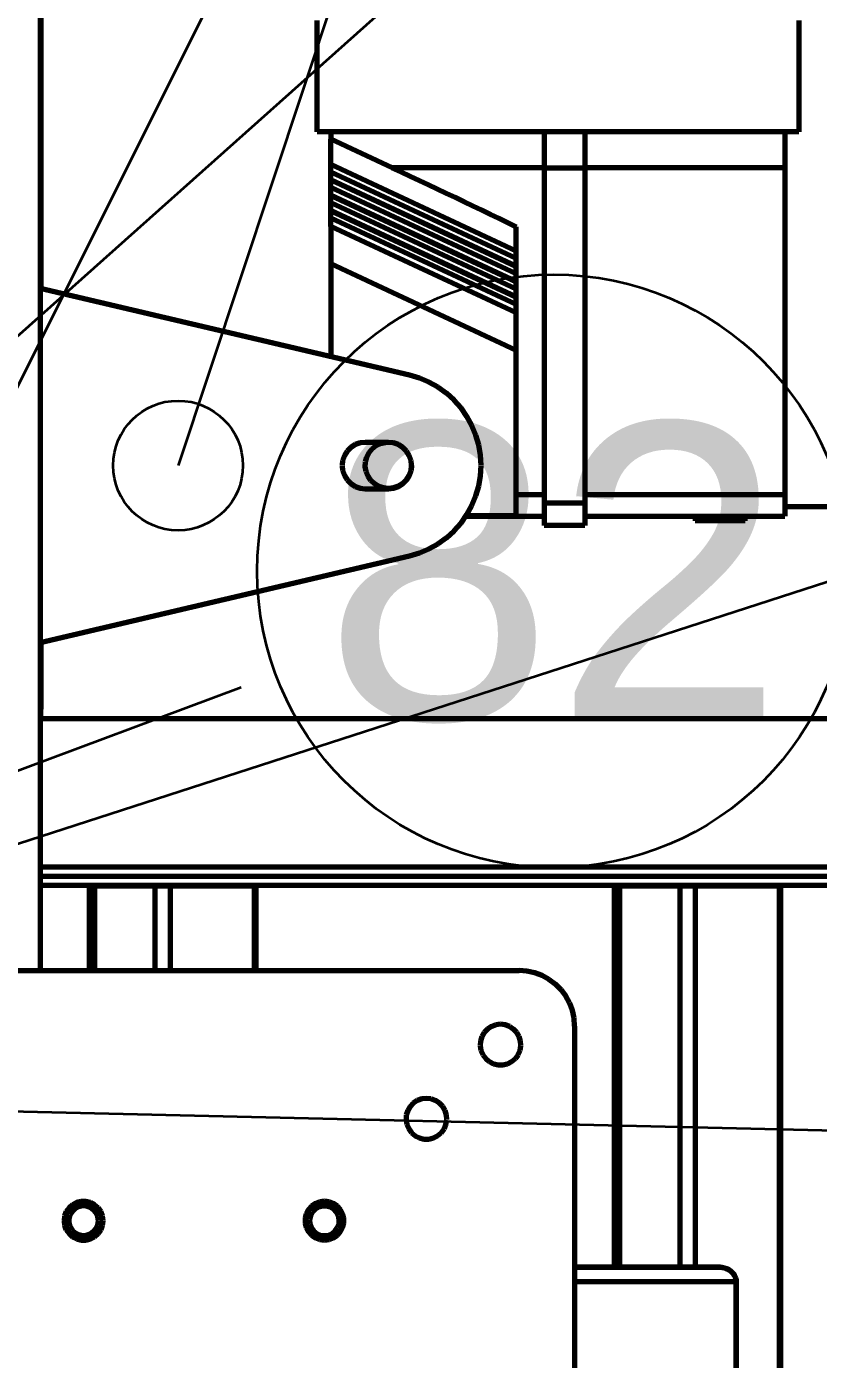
# Model space of a CAD drawing. Header units: millimetres. Extents: x 0 to 594, y 0 to 420.
# Drawn here: x 77.39 to 85.93, y 371.18 to 385.57 of the extents above; entities that cross this region are included whole.
import ezdxf
from ezdxf.enums import TextEntityAlignment as Align

# ---------------------------------------------------------------- set-up
doc = ezdxf.new("R2010")
doc.units = ezdxf.units.MM
doc.styles.add('GOST', font='Arial')

msp = doc.modelspace()

# ---------------------------------------------------------------- linework, layer by layer
at = {"color": 7, "lineweight": 35}
for p, q in [((88.707, 404.477), (74.64, 376.404)), ((101.689, 403.993), (71.54, 377.1)), ((80.724, 385.955), (79.02, 380.83)), ((98.803, 383.711), (76.54, 376.504)), ((79.7, 378.434), (74.64, 376.548)), ((98.613, 373.358), (75.219, 373.905))]:
    msp.add_line(p, q, dxfattribs=at)
at = {"color": 1, "lineweight": 70}
for p, q in [((77.53, 388.5), (77.53, 375.38)), ((77.54, 388.3), (77.54, 382.737)), ((80.52, 384.432), (80.52, 385.632)), ((85.72, 385.632), (85.72, 384.432)), ((85.72, 384.432), (80.52, 384.432)), ((80.67, 384.432), (80.67, 384.352)), ((80.67, 384.081), (80.67, 384.352)), ((81.331, 384.044), (80.67, 384.352)), ((82.97, 384.432), (82.97, 384.044)), ((83.41, 384.432), (83.41, 384.044)), ((85.57, 384.432), (85.57, 384.044)), ((80.67, 384.078), (80.67, 384.081)), ((80.67, 384.08), (80.67, 384.081)), ((80.67, 384.081), (82.67, 383.148)), ((80.67, 384.078), (80.67, 384.08)), ((80.67, 384.075), (80.67, 384.078)), ((80.67, 384.076), (80.67, 384.078)), ((80.67, 384.074), (80.67, 384.076)), ((80.67, 384.072), (80.67, 384.075)), ((80.67, 384.072), (80.67, 384.074)), ((80.67, 384.068), (80.67, 384.072)), ((80.67, 384.07), (80.67, 384.072)), ((80.67, 384.067), (80.67, 384.07)), ((80.67, 384.063), (80.67, 384.068)), ((80.67, 384.065), (80.67, 384.067)), ((80.67, 384.062), (80.67, 384.065)), ((80.67, 384.058), (80.67, 384.063)), ((80.67, 384.059), (80.67, 384.062)), ((80.67, 384.055), (80.67, 384.059)), ((80.67, 384.052), (80.67, 384.058)), ((80.67, 384.052), (80.67, 384.055)), ((80.67, 384.045), (80.67, 384.052)), ((80.67, 384.048), (80.67, 384.052)), ((80.67, 384.044), (80.67, 384.048)), ((80.67, 384.038), (80.67, 384.045)), ((80.67, 384.031), (80.67, 384.038)), ((80.67, 384.023), (80.67, 384.031)), ((80.67, 384.015), (80.67, 384.023)), ((80.67, 384.006), (80.67, 384.015)), ((80.67, 384.013), (80.67, 384.014)), ((80.67, 384.012), (80.67, 384.013)), ((80.67, 384.011), (80.67, 384.012)), ((80.67, 384.009), (80.67, 384.011)), ((81.331, 384.044), (81.429, 383.999)), ((82.97, 384.044), (81.331, 384.044)), ((82.97, 384.044), (82.97, 383.741)), ((82.97, 384.044), (83.41, 384.044)), ((83.41, 384.044), (83.41, 383.741)), ((85.57, 384.044), (83.41, 384.044)), ((85.57, 384.044), (85.57, 383.749)), ((80.67, 384.008), (80.67, 384.009)), ((80.67, 384.007), (80.67, 384.008)), ((80.67, 384.005), (80.67, 384.007)), ((80.67, 383.996), (80.67, 384.006)), ((80.67, 384.004), (80.67, 384.005)), ((80.67, 384.003), (80.67, 384.004)), ((80.67, 384.002), (80.67, 384.003)), ((80.67, 384), (80.67, 384.002)), ((80.67, 383.999), (80.67, 384)), ((80.67, 383.998), (80.67, 383.999)), ((80.67, 383.996), (80.67, 383.998)), ((80.67, 383.958), (80.67, 383.996)), ((82.67, 383.064), (80.67, 383.996)), ((80.67, 383.931), (80.67, 383.958)), ((80.67, 383.913), (80.67, 383.931)), ((80.67, 383.913), (80.67, 383.908)), ((80.67, 383.908), (80.67, 383.913)), ((82.67, 382.981), (80.67, 383.913)), ((80.67, 383.905), (80.67, 383.908)), ((82.67, 382.975), (80.67, 383.908)), ((80.67, 383.901), (80.67, 383.905)), ((80.67, 383.897), (80.67, 383.901)), ((80.67, 383.893), (80.67, 383.897)), ((80.67, 383.888), (80.67, 383.893)), ((80.67, 383.883), (80.67, 383.888)), ((80.67, 383.878), (80.67, 383.883)), ((80.67, 383.872), (80.67, 383.878)), ((80.67, 383.866), (80.67, 383.872)), ((80.67, 383.86), (80.67, 383.866)), ((81.429, 383.999), (81.526, 383.953)), ((81.526, 383.953), (81.624, 383.907)), ((81.624, 383.907), (81.72, 383.862)), ((80.67, 383.853), (80.67, 383.86)), ((80.67, 383.846), (80.67, 383.853)), ((80.67, 383.838), (80.67, 383.846)), ((80.67, 383.831), (80.67, 383.838)), ((80.67, 383.793), (80.67, 383.831)), ((80.67, 383.823), (80.67, 383.831)), ((82.67, 382.898), (80.67, 383.831)), ((80.67, 383.815), (80.67, 383.823)), ((80.67, 383.808), (80.67, 383.815)), ((80.67, 383.802), (80.67, 383.808)), ((80.67, 383.795), (80.67, 383.802)), ((80.67, 383.789), (80.67, 383.795)), ((80.67, 383.765), (80.67, 383.793)), ((80.67, 383.783), (80.67, 383.789)), ((80.67, 383.778), (80.67, 383.783)), ((80.67, 383.773), (80.67, 383.778)), ((80.67, 383.768), (80.67, 383.773)), ((80.67, 383.764), (80.67, 383.768)), ((80.67, 383.748), (80.67, 383.765)), ((80.67, 383.76), (80.67, 383.764)), ((80.67, 383.757), (80.67, 383.76)), ((80.67, 383.753), (80.67, 383.757)), ((80.67, 383.748), (80.67, 383.742)), ((80.67, 383.742), (80.67, 383.748)), ((82.67, 382.815), (80.67, 383.748)), ((80.67, 383.739), (80.67, 383.742)), ((82.67, 382.809), (80.67, 383.742)), ((80.67, 383.735), (80.67, 383.739)), ((80.67, 383.731), (80.67, 383.735)), ((80.67, 383.727), (80.67, 383.731)), ((80.67, 383.723), (80.67, 383.727)), ((80.67, 383.718), (80.67, 383.723)), ((81.72, 383.862), (81.817, 383.816)), ((81.817, 383.816), (81.913, 383.77)), ((81.913, 383.77), (82.009, 383.725)), ((82.009, 383.725), (82.105, 383.679)), ((82.97, 383.741), (82.97, 383.439)), ((83.41, 383.741), (83.41, 383.439)), ((85.57, 383.749), (85.57, 383.455)), ((80.67, 383.712), (80.67, 383.718)), ((80.67, 383.706), (80.67, 383.712)), ((80.67, 383.7), (80.67, 383.706)), ((80.67, 383.694), (80.67, 383.7)), ((80.67, 383.687), (80.67, 383.694)), ((80.67, 383.68), (80.67, 383.687)), ((80.67, 383.673), (80.67, 383.68)), ((80.67, 383.665), (80.67, 383.673)), ((80.67, 383.627), (80.67, 383.665)), ((80.67, 383.657), (80.67, 383.665)), ((82.67, 382.732), (80.67, 383.665)), ((80.67, 383.65), (80.67, 383.657)), ((80.67, 383.643), (80.67, 383.65)), ((80.67, 383.636), (80.67, 383.643)), ((80.67, 383.63), (80.67, 383.636)), ((80.67, 383.623), (80.67, 383.63)), ((80.67, 383.599), (80.67, 383.627)), ((80.67, 383.618), (80.67, 383.623)), ((80.67, 383.612), (80.67, 383.618)), ((80.67, 383.607), (80.67, 383.612)), ((80.67, 383.603), (80.67, 383.607)), ((80.67, 383.598), (80.67, 383.603)), ((80.67, 383.582), (80.67, 383.599)), ((80.67, 383.594), (80.67, 383.598)), ((80.67, 383.591), (80.67, 383.594)), ((80.67, 383.588), (80.67, 383.591)), ((80.67, 383.582), (80.67, 383.576)), ((80.67, 383.576), (80.67, 383.582)), ((82.67, 382.65), (80.67, 383.582)), ((82.105, 383.679), (82.2, 383.634)), ((82.2, 383.634), (82.295, 383.588)), ((82.295, 383.588), (82.389, 383.543)), ((80.67, 383.573), (80.67, 383.576)), ((82.67, 382.644), (80.67, 383.576)), ((80.67, 383.57), (80.67, 383.573)), ((80.67, 383.566), (80.67, 383.57)), ((80.67, 383.562), (80.67, 383.566)), ((80.67, 383.557), (80.67, 383.562)), ((80.67, 383.552), (80.67, 383.557)), ((80.67, 383.546), (80.67, 383.552)), ((80.67, 383.541), (80.67, 383.546)), ((80.67, 383.535), (80.67, 383.541)), ((80.67, 383.528), (80.67, 383.535)), ((80.67, 383.521), (80.67, 383.528)), ((80.67, 383.514), (80.67, 383.521)), ((80.67, 383.507), (80.67, 383.514)), ((80.67, 383.499), (80.67, 383.507)), ((80.67, 383.488), (80.67, 383.499)), ((82.67, 382.567), (80.67, 383.499)), ((80.67, 383.477), (80.67, 383.488)), ((80.67, 383.466), (80.67, 383.477)), ((80.67, 383.457), (80.67, 383.466)), ((80.67, 383.448), (80.67, 383.457)), ((80.67, 383.441), (80.67, 383.448)), ((80.67, 383.434), (80.67, 383.441)), ((82.389, 383.543), (82.483, 383.498)), ((82.483, 383.498), (82.577, 383.452)), ((82.577, 383.452), (82.67, 383.407)), ((82.97, 383.439), (82.97, 383.139)), ((83.41, 383.439), (83.41, 383.139)), ((85.57, 383.455), (85.57, 383.164)), ((80.67, 383.428), (80.67, 383.434)), ((80.67, 383.423), (80.67, 383.428)), ((80.67, 383.418), (80.67, 383.423)), ((80.67, 383.418), (80.67, 383.417)), ((80.67, 383.415), (80.67, 383.418)), ((80.67, 383.417), (80.67, 383.416)), ((80.67, 383.416), (80.67, 383.416)), ((80.67, 383.416), (80.67, 383.415)), ((80.67, 383.415), (80.67, 383.414)), ((80.67, 383.413), (80.67, 383.415)), ((80.67, 383.414), (80.67, 383.413)), ((80.67, 383.413), (80.67, 383.413)), ((80.67, 383.413), (80.67, 383.412)), ((80.67, 383.411), (80.67, 383.413)), ((80.67, 383.412), (80.67, 383.412)), ((80.67, 383.412), (80.67, 383.411)), ((80.67, 383.411), (80.67, 383.411)), ((80.67, 383.411), (80.67, 383.411)), ((80.67, 383.411), (80.67, 383.411)), ((80.67, 383.411), (80.67, 383.411)), ((80.67, 383.411), (80.67, 383.411)), ((80.67, 383.411), (80.67, 383.398)), ((82.67, 382.478), (80.67, 383.411)), ((80.67, 383.398), (80.67, 383.382)), ((80.67, 383.382), (80.67, 383.363)), ((80.67, 383.363), (80.67, 383.342)), ((80.67, 383.342), (80.67, 383.317)), ((80.67, 383.317), (80.67, 383.289)), ((82.67, 383.148), (82.67, 383.407)), ((82.67, 383.161), (82.67, 383.407)), ((80.67, 383.289), (80.67, 383.26)), ((80.67, 383.26), (80.67, 383.228)), ((80.67, 383.228), (80.67, 383.194)), ((80.67, 383.194), (80.67, 383.159)), ((80.67, 383.159), (80.67, 383.123)), ((82.67, 382.919), (82.67, 383.161)), ((85.57, 383.164), (85.57, 382.878)), ((80.67, 383.123), (80.67, 383.085)), ((80.67, 383.085), (80.67, 383.047)), ((80.67, 383.047), (80.67, 383.009)), ((80.67, 383.009), (80.67, 382.003)), ((80.67, 383.009), (82.67, 382.076)), ((82.97, 383.139), (82.97, 382.845)), ((83.41, 383.139), (83.41, 382.845)), ((82.67, 382.68), (82.67, 382.919)), ((85.57, 382.878), (85.57, 382.596)), ((81.518, 381.804), (77.53, 382.74)), ((82.97, 382.845), (82.97, 382.555)), ((83.41, 382.845), (83.41, 382.555)), ((82.67, 382.445), (82.67, 382.68)), ((85.57, 382.596), (85.57, 382.322)), ((82.67, 382.216), (82.67, 382.445)), ((82.97, 382.555), (82.97, 382.273)), ((83.41, 382.555), (83.41, 382.273)), ((85.57, 382.322), (85.57, 382.055)), ((82.67, 381.993), (82.67, 382.216)), ((82.97, 382.273), (82.97, 382)), ((83.41, 382.273), (83.41, 382)), ((82.97, 382), (82.97, 381.736)), ((83.41, 382), (83.41, 381.736)), ((85.57, 382.055), (85.57, 381.798)), ((82.67, 381.778), (82.67, 381.993)), ((81.625, 381.773), (81.518, 381.804)), ((81.728, 381.729), (81.625, 381.773)), ((81.826, 381.675), (81.728, 381.729)), ((82.67, 381.569), (82.67, 381.778)), ((82.97, 381.736), (82.97, 381.483)), ((83.41, 381.736), (83.41, 381.483)), ((85.57, 381.798), (85.57, 381.552)), ((81.917, 381.61), (81.826, 381.675)), ((82, 381.535), (81.917, 381.61)), ((82.67, 381.369), (82.67, 381.569)), ((82.074, 381.452), (82, 381.535)), ((82.138, 381.36), (82.074, 381.452)), ((82.97, 381.483), (82.97, 381.242)), ((83.41, 381.483), (83.41, 381.242)), ((85.57, 381.552), (85.57, 381.317)), ((82.192, 381.263), (82.138, 381.36)), ((82.67, 381.179), (82.67, 381.369)), ((85.57, 381.317), (85.57, 381.095)), ((82.234, 381.159), (82.192, 381.263)), ((82.265, 381.052), (82.234, 381.159)), ((82.67, 380.997), (82.67, 381.179)), ((82.97, 381.242), (82.97, 381.015)), ((83.41, 381.242), (83.41, 381.015)), ((80.884, 381.026), (80.845, 380.986)), ((80.932, 381.056), (80.884, 381.026)), ((80.984, 381.074), (80.932, 381.056)), ((81.04, 381.08), (80.984, 381.074)), ((81.29, 381.08), (81.04, 381.08)), ((81.081, 380.97), (81.115, 381.011)), ((81.115, 381.011), (81.158, 381.045)), ((81.158, 381.045), (81.206, 381.068)), ((81.206, 381.068), (81.258, 381.08)), ((81.346, 381.074), (81.29, 381.08)), ((81.398, 381.056), (81.346, 381.074)), ((81.446, 381.026), (81.398, 381.056)), ((81.485, 380.986), (81.446, 381.026)), ((82.284, 380.942), (82.265, 381.052)), ((82.67, 380.826), (82.67, 380.997)), ((82.97, 381.015), (82.97, 380.802)), ((83.41, 381.015), (83.41, 380.802)), ((85.57, 381.095), (85.57, 380.888)), ((80.796, 380.886), (80.79, 380.83)), ((80.815, 380.939), (80.796, 380.886)), ((80.845, 380.986), (80.815, 380.939)), ((81.041, 380.817), (81.043, 380.87)), ((81.043, 380.87), (81.057, 380.922)), ((81.057, 380.922), (81.081, 380.97)), ((81.515, 380.939), (81.485, 380.986)), ((81.534, 380.886), (81.515, 380.939)), ((81.54, 380.83), (81.534, 380.886)), ((82.29, 380.83), (82.284, 380.942)), ((85.57, 380.888), (85.57, 380.695)), ((80.79, 380.83), (80.796, 380.775)), ((80.796, 380.775), (80.815, 380.722)), ((80.815, 380.722), (80.845, 380.675)), ((81.05, 380.764), (81.041, 380.817)), ((81.07, 380.714), (81.05, 380.764)), ((81.1, 380.67), (81.07, 380.714)), ((81.515, 380.723), (81.485, 380.676)), ((81.485, 380.675), (81.515, 380.722)), ((81.534, 380.776), (81.515, 380.723)), ((81.515, 380.722), (81.534, 380.775)), ((81.54, 380.831), (81.534, 380.776)), ((81.534, 380.775), (81.54, 380.83)), ((82.265, 380.609), (82.284, 380.719)), ((82.284, 380.719), (82.29, 380.83)), ((82.67, 380.666), (82.67, 380.826)), ((82.97, 380.802), (82.97, 380.604)), ((83.41, 380.802), (83.41, 380.604)), ((80.845, 380.675), (80.884, 380.635)), ((80.884, 380.635), (80.932, 380.605)), ((80.932, 380.605), (80.984, 380.587)), ((80.984, 380.587), (81.04, 380.58)), ((81.04, 380.58), (81.29, 380.58)), ((81.139, 380.633), (81.1, 380.67)), ((81.186, 380.605), (81.139, 380.633)), ((81.237, 380.588), (81.186, 380.605)), ((81.29, 380.582), (81.237, 380.588)), ((81.345, 380.589), (81.29, 380.582)), ((81.29, 380.58), (81.346, 380.587)), ((81.398, 380.607), (81.345, 380.589)), ((81.346, 380.587), (81.398, 380.605)), ((81.446, 380.637), (81.398, 380.607)), ((81.398, 380.605), (81.446, 380.635)), ((81.485, 380.676), (81.446, 380.637)), ((81.446, 380.635), (81.485, 380.675)), ((82.234, 380.502), (82.265, 380.609)), ((82.67, 380.517), (82.67, 380.666)), ((82.97, 380.604), (82.97, 380.423)), ((83.41, 380.604), (83.41, 380.423)), ((85.57, 380.695), (85.57, 380.517)), ((82.192, 380.398), (82.234, 380.502)), ((82.67, 380.517), (82.97, 380.517)), ((82.67, 380.49), (82.67, 380.517)), ((82.67, 380.464), (82.67, 380.49)), ((82.67, 380.439), (82.67, 380.464)), ((82.67, 380.417), (82.67, 380.439)), ((82.67, 380.396), (82.67, 380.417)), ((82.97, 380.423), (82.97, 380.39)), ((83.41, 380.423), (82.97, 380.423)), ((83.41, 380.517), (85.57, 380.517)), ((83.41, 380.423), (83.41, 380.39)), ((85.57, 380.517), (85.57, 380.485)), ((85.57, 380.485), (85.57, 380.455)), ((85.57, 380.455), (85.57, 380.428)), ((85.57, 380.428), (85.57, 380.403)), ((82.074, 380.209), (82.138, 380.301)), ((82.127, 380.283), (82.97, 380.283)), ((82.67, 380.288), (82.13, 380.288)), ((82.138, 380.301), (82.192, 380.398)), ((82.67, 380.377), (82.67, 380.396)), ((82.67, 380.36), (82.67, 380.377)), ((82.67, 380.344), (82.67, 380.36)), ((82.67, 380.33), (82.67, 380.344)), ((82.67, 380.318), (82.67, 380.33)), ((82.67, 380.308), (82.67, 380.318)), ((82.67, 380.299), (82.67, 380.308)), ((82.67, 380.293), (82.67, 380.299)), ((82.67, 380.288), (82.67, 380.293)), ((82.97, 380.39), (82.97, 380.36)), ((82.97, 380.36), (82.97, 380.331)), ((82.97, 380.331), (82.97, 380.306)), ((82.97, 380.306), (82.97, 380.282)), ((82.97, 380.282), (82.97, 380.261)), ((83.41, 380.39), (83.41, 380.36)), ((83.41, 380.36), (83.41, 380.331)), ((83.41, 380.331), (83.41, 380.306)), ((83.41, 380.306), (83.41, 380.282)), ((83.41, 380.283), (85.57, 380.283)), ((83.41, 380.282), (83.41, 380.261)), ((84.6, 380.283), (84.6, 380.232)), ((85.14, 380.232), (85.14, 380.283)), ((85.57, 380.403), (85.57, 380.38)), ((86.13, 380.384), (85.57, 380.384)), ((85.57, 380.38), (85.57, 380.359)), ((85.57, 380.359), (85.57, 380.341)), ((85.57, 380.341), (85.57, 380.326)), ((85.57, 380.326), (85.57, 380.313)), ((85.57, 380.313), (85.57, 380.302)), ((85.57, 380.302), (85.57, 380.293)), ((85.57, 380.293), (85.57, 380.287)), ((85.57, 380.287), (85.57, 380.284)), ((85.57, 380.284), (85.57, 380.283)), ((82, 380.126), (82.074, 380.209)), ((82.97, 380.261), (82.97, 380.243)), ((82.97, 380.243), (82.97, 380.227)), ((82.97, 380.227), (82.97, 380.213)), ((82.97, 380.213), (82.97, 380.202)), ((82.97, 380.202), (82.97, 380.194)), ((82.97, 380.194), (82.97, 380.188)), ((82.97, 380.188), (82.97, 380.184)), ((82.97, 380.184), (82.97, 380.183)), ((83.41, 380.183), (82.97, 380.183)), ((83.41, 380.261), (83.41, 380.243)), ((83.41, 380.243), (83.41, 380.227)), ((83.41, 380.227), (83.41, 380.213)), ((83.41, 380.213), (83.41, 380.202)), ((83.41, 380.202), (83.41, 380.194)), ((83.41, 380.194), (83.41, 380.188)), ((83.41, 380.188), (83.41, 380.184)), ((83.41, 380.184), (83.41, 380.183)), ((84.607, 380.232), (84.6, 380.232)), ((84.627, 380.232), (84.607, 380.232)), ((84.659, 380.232), (84.627, 380.232)), ((84.702, 380.232), (84.659, 380.232)), ((84.753, 380.232), (84.702, 380.232)), ((84.81, 380.232), (84.753, 380.232)), ((84.87, 380.232), (84.81, 380.232)), ((84.93, 380.232), (84.87, 380.232)), ((84.987, 380.232), (84.93, 380.232)), ((85.038, 380.232), (84.987, 380.232)), ((85.081, 380.232), (85.038, 380.232)), ((85.113, 380.232), (85.081, 380.232)), ((85.133, 380.232), (85.113, 380.232)), ((85.14, 380.232), (85.133, 380.232)), ((81.728, 379.932), (81.826, 379.986)), ((81.826, 379.986), (81.917, 380.051)), ((81.917, 380.051), (82, 380.126)), ((77.53, 378.921), (81.518, 379.857)), ((81.518, 379.857), (81.625, 379.888)), ((81.625, 379.888), (81.728, 379.932)), ((77.54, 378.924), (77.54, 378.2)), ((77.54, 378.2), (77.53, 378.2)), ((77.54, 378.1), (77.54, 378.2)), ((77.53, 378.1), (90.309, 378.1)), ((77.53, 376.5), (92.049, 376.5)), ((77.53, 376.4), (92.023, 376.4)), ((77.53, 376.3), (92.023, 376.3)), ((78.061, 376.29), (78.06, 376.29)), ((78.06, 376.29), (78.06, 376.29)), ((78.06, 376.29), (78.06, 376.29)), ((78.06, 376.29), (78.06, 376.29)), ((78.06, 376.29), (78.061, 376.29)), ((78.06, 376.29), (78.06, 375.38)), ((78.063, 376.29), (78.061, 376.29)), ((78.061, 376.29), (78.061, 376.29)), ((78.061, 376.29), (78.062, 376.29)), ((78.062, 376.29), (78.063, 376.29)), ((78.065, 376.29), (78.063, 376.29)), ((78.063, 376.29), (78.064, 376.29)), ((78.064, 376.29), (78.065, 376.29)), ((78.068, 376.29), (78.065, 376.29)), ((78.065, 376.29), (78.067, 376.29)), ((78.067, 376.29), (78.069, 376.29)), ((78.071, 376.29), (78.068, 376.29)), ((78.069, 376.29), (78.07, 376.29)), ((78.07, 376.29), (78.072, 376.29)), ((78.075, 376.29), (78.071, 376.29)), ((78.072, 376.29), (78.075, 376.29)), ((78.08, 376.29), (78.075, 376.29)), ((78.075, 376.29), (78.077, 376.29)), ((78.077, 376.29), (78.077, 375.38)), ((78.085, 376.29), (78.08, 376.29)), ((78.091, 376.29), (78.085, 376.29)), ((78.097, 376.29), (78.091, 376.29)), ((78.104, 376.29), (78.097, 376.29)), ((78.111, 376.29), (78.104, 376.29)), ((78.118, 376.29), (78.111, 376.29)), ((78.769, 376.29), (78.118, 376.29)), ((78.118, 376.29), (78.118, 375.38)), ((78.781, 376.29), (78.769, 376.29)), ((78.769, 376.29), (78.769, 375.38)), ((78.794, 376.29), (78.781, 376.29)), ((78.807, 376.29), (78.794, 376.29)), ((78.82, 376.29), (78.807, 376.29)), ((78.834, 376.29), (78.82, 376.29)), ((78.847, 376.29), (78.834, 376.29)), ((78.86, 376.29), (78.847, 376.29)), ((78.873, 376.29), (78.86, 376.29)), ((78.885, 376.29), (78.873, 376.29)), ((78.897, 376.29), (78.885, 376.29)), ((78.908, 376.29), (78.897, 376.29)), ((78.918, 376.29), (78.908, 376.29)), ((78.927, 376.29), (78.918, 376.29)), ((78.934, 376.29), (78.927, 376.29)), ((79.841, 376.29), (78.934, 376.29)), ((78.934, 376.29), (78.934, 375.38)), ((79.841, 376.29), (79.843, 376.29)), ((79.843, 376.29), (79.841, 376.29)), ((79.841, 376.29), (79.841, 375.38)), ((79.843, 376.29), (79.845, 376.29)), ((79.845, 376.29), (79.843, 376.29)), ((79.845, 376.29), (79.847, 376.29)), ((79.847, 376.29), (79.845, 376.29)), ((79.847, 376.29), (79.849, 376.29)), ((79.849, 376.29), (79.847, 376.29)), ((79.849, 376.29), (79.851, 376.29)), ((79.851, 376.29), (79.849, 376.29)), ((79.851, 376.29), (79.852, 376.29)), ((79.852, 376.29), (79.851, 376.29)), ((79.852, 376.29), (79.853, 376.29)), ((79.853, 376.29), (79.852, 376.29)), ((79.853, 376.29), (79.854, 376.29)), ((79.854, 376.29), (79.853, 376.29)), ((79.854, 376.29), (79.855, 376.29)), ((79.855, 376.29), (79.854, 376.29)), ((79.855, 376.29), (79.856, 376.29)), ((79.856, 376.29), (79.855, 376.29)), ((79.856, 376.29), (79.857, 376.29)), ((79.857, 376.29), (79.856, 376.29)), ((79.857, 376.29), (79.857, 376.29)), ((79.857, 376.29), (79.858, 376.29)), ((79.858, 376.29), (79.857, 376.29)), ((79.857, 376.29), (79.857, 376.29)), ((79.858, 376.29), (79.858, 376.29)), ((79.858, 376.29), (79.858, 376.29)), ((79.858, 376.29), (79.858, 375.38)), ((83.726, 376.29), (83.725, 376.29)), ((83.725, 376.29), (83.725, 376.29)), ((83.725, 376.29), (83.726, 376.29)), ((83.725, 376.29), (83.725, 372.18)), ((83.727, 376.29), (83.726, 376.29)), ((83.726, 376.29), (83.726, 376.29)), ((83.726, 376.29), (83.727, 376.29)), ((83.728, 376.29), (83.727, 376.29)), ((83.727, 376.29), (83.727, 376.29)), ((83.727, 376.29), (83.728, 376.29)), ((83.73, 376.29), (83.728, 376.29)), ((83.728, 376.29), (83.73, 376.29)), ((83.733, 376.29), (83.73, 376.29)), ((83.73, 376.29), (83.731, 376.29)), ((83.731, 376.29), (83.732, 376.29)), ((83.732, 376.29), (83.734, 376.29)), ((83.737, 376.29), (83.733, 376.29)), ((83.734, 376.29), (83.736, 376.29)), ((83.736, 376.29), (83.738, 376.29)), ((83.741, 376.29), (83.737, 376.29)), ((83.738, 376.29), (83.74, 376.29)), ((83.74, 376.29), (83.742, 376.29)), ((83.745, 376.29), (83.741, 376.29)), ((83.742, 376.29), (83.742, 372.18)), ((83.751, 376.29), (83.745, 376.29)), ((83.756, 376.29), (83.751, 376.29)), ((83.762, 376.29), (83.756, 376.29)), ((83.769, 376.29), (83.762, 376.29)), ((83.776, 376.29), (83.769, 376.29)), ((83.783, 376.29), (83.776, 376.29)), ((84.435, 376.29), (83.783, 376.29)), ((83.783, 376.29), (83.783, 372.18)), ((84.447, 376.29), (84.435, 376.29)), ((84.435, 376.29), (84.435, 372.18)), ((84.459, 376.29), (84.447, 376.29)), ((84.472, 376.29), (84.459, 376.29)), ((84.486, 376.29), (84.472, 376.29)), ((84.499, 376.29), (84.486, 376.29)), ((84.512, 376.29), (84.499, 376.29)), ((84.526, 376.29), (84.512, 376.29)), ((84.539, 376.29), (84.526, 376.29)), ((84.551, 376.29), (84.539, 376.29)), ((84.563, 376.29), (84.551, 376.29)), ((84.573, 376.29), (84.563, 376.29)), ((84.583, 376.29), (84.573, 376.29)), ((84.592, 376.29), (84.583, 376.29)), ((84.6, 376.29), (84.592, 376.29)), ((85.506, 376.29), (84.6, 376.29)), ((84.6, 376.29), (84.6, 372.18)), ((85.506, 376.29), (85.508, 376.29)), ((85.508, 376.29), (85.506, 376.29)), ((85.506, 376.29), (85.506, 366.45)), ((85.508, 376.29), (85.51, 376.29)), ((85.51, 376.29), (85.508, 376.29)), ((85.51, 376.29), (85.512, 376.29)), ((85.512, 376.29), (85.51, 376.29)), ((85.512, 376.29), (85.514, 376.29)), ((85.514, 376.29), (85.512, 376.29)), ((85.514, 376.29), (85.516, 376.29)), ((85.516, 376.29), (85.514, 376.29)), ((85.516, 376.29), (85.517, 376.29)), ((85.517, 376.29), (85.516, 376.29)), ((85.517, 376.29), (85.519, 376.29)), ((85.519, 376.29), (85.517, 376.29)), ((85.519, 376.29), (85.52, 376.29)), ((85.52, 376.29), (85.519, 376.29)), ((85.52, 376.29), (85.521, 376.29)), ((85.521, 376.29), (85.52, 376.29)), ((85.521, 376.29), (85.522, 376.29)), ((85.522, 376.29), (85.521, 376.29)), ((85.522, 376.29), (85.522, 376.29)), ((85.522, 376.29), (85.523, 376.29)), ((85.523, 376.29), (85.522, 376.29)), ((85.522, 376.29), (85.522, 376.29)), ((85.523, 376.29), (85.523, 376.29)), ((85.523, 376.29), (85.523, 376.29)), ((85.523, 376.29), (85.523, 376.29)), ((85.523, 376.29), (85.523, 376.29)), ((85.523, 376.29), (85.523, 366.45)), ((75.9, 375.38), (82.7, 375.38)), ((82.785, 375.374), (82.7, 375.38)), ((82.869, 375.356), (82.785, 375.374)), ((82.949, 375.326), (82.869, 375.356)), ((83.024, 375.285), (82.949, 375.326)), ((83.093, 375.234), (83.024, 375.285)), ((83.153, 375.173), (83.093, 375.234)), ((83.205, 375.105), (83.153, 375.173)), ((83.246, 375.03), (83.205, 375.105)), ((83.276, 374.95), (83.246, 375.03)), ((83.294, 374.866), (83.276, 374.95)), ((83.3, 374.78), (83.294, 374.866)), ((82.298, 374.668), (82.283, 374.619)), ((82.324, 374.712), (82.298, 374.668)), ((82.359, 374.749), (82.324, 374.712)), ((82.401, 374.777), (82.359, 374.749)), ((82.449, 374.795), (82.401, 374.777)), ((82.5, 374.8), (82.449, 374.795)), ((82.551, 374.795), (82.5, 374.8)), ((82.599, 374.777), (82.551, 374.795)), ((82.641, 374.749), (82.599, 374.777)), ((82.676, 374.712), (82.641, 374.749)), ((82.702, 374.668), (82.676, 374.712)), ((82.717, 374.619), (82.702, 374.668)), ((83.3, 374.78), (83.3, 367.98)), ((82.283, 374.619), (82.28, 374.568)), ((82.28, 374.568), (82.289, 374.517)), ((82.289, 374.517), (82.309, 374.47)), ((82.691, 374.47), (82.711, 374.517)), ((82.711, 374.517), (82.72, 374.568)), ((82.72, 374.568), (82.717, 374.619)), ((82.309, 374.47), (82.34, 374.43)), ((82.34, 374.43), (82.379, 374.397)), ((82.379, 374.397), (82.425, 374.374)), ((82.425, 374.374), (82.474, 374.362)), ((82.526, 374.362), (82.575, 374.374)), ((82.575, 374.374), (82.621, 374.397)), ((82.621, 374.397), (82.66, 374.43)), ((82.66, 374.43), (82.691, 374.47)), ((82.474, 374.362), (82.526, 374.362)), ((81.559, 373.949), (81.524, 373.912)), ((81.601, 373.977), (81.559, 373.949)), ((81.649, 373.995), (81.601, 373.977)), ((81.7, 374), (81.649, 373.995)), ((81.751, 373.995), (81.7, 374)), ((81.799, 373.977), (81.751, 373.995)), ((81.841, 373.949), (81.799, 373.977)), ((81.876, 373.912), (81.841, 373.949)), ((81.483, 373.819), (81.48, 373.768)), ((81.498, 373.868), (81.483, 373.819)), ((81.524, 373.912), (81.498, 373.868)), ((81.902, 373.868), (81.876, 373.912)), ((81.917, 373.819), (81.902, 373.868)), ((81.92, 373.768), (81.917, 373.819)), ((81.48, 373.768), (81.489, 373.717)), ((81.489, 373.717), (81.509, 373.67)), ((81.509, 373.67), (81.54, 373.63)), ((81.86, 373.63), (81.891, 373.67)), ((81.891, 373.67), (81.911, 373.717)), ((81.911, 373.717), (81.92, 373.768)), ((81.54, 373.63), (81.579, 373.597)), ((81.579, 373.597), (81.625, 373.574)), ((81.625, 373.574), (81.674, 373.562)), ((81.674, 373.562), (81.726, 373.562)), ((81.726, 373.562), (81.775, 373.574)), ((81.775, 373.574), (81.821, 373.597)), ((81.821, 373.597), (81.86, 373.63)), ((77.843, 372.82), (77.814, 372.778)), ((77.823, 372.773), (77.85, 372.813)), ((77.881, 372.853), (77.843, 372.82)), ((77.85, 372.813), (77.886, 372.845)), ((77.908, 372.811), (77.876, 372.781)), ((77.926, 372.877), (77.881, 372.853)), ((77.886, 372.845), (77.929, 372.867)), ((77.946, 372.831), (77.908, 372.811)), ((77.975, 372.889), (77.926, 372.877)), ((77.929, 372.867), (77.976, 372.879)), ((77.989, 372.84), (77.946, 372.831)), ((78.025, 372.889), (77.975, 372.889)), ((77.976, 372.879), (78.024, 372.879)), ((78.033, 372.837), (77.989, 372.84)), ((78.024, 372.879), (78.071, 372.867)), ((78.074, 372.877), (78.025, 372.889)), ((78.074, 372.823), (78.033, 372.837)), ((78.071, 372.867), (78.114, 372.845)), ((78.119, 372.853), (78.074, 372.877)), ((78.109, 372.797), (78.074, 372.823)), ((78.137, 372.764), (78.109, 372.797)), ((78.114, 372.845), (78.15, 372.813)), ((78.157, 372.82), (78.119, 372.853)), ((78.15, 372.813), (78.177, 372.773)), ((78.186, 372.778), (78.157, 372.82)), ((80.427, 372.8), (80.404, 372.755)), ((80.413, 372.751), (80.435, 372.794)), ((80.461, 372.838), (80.427, 372.8)), ((80.435, 372.794), (80.467, 372.83)), ((80.502, 372.866), (80.461, 372.838)), ((80.467, 372.83), (80.507, 372.858)), ((80.499, 372.805), (80.469, 372.773)), ((80.536, 372.827), (80.499, 372.805)), ((80.55, 372.884), (80.502, 372.866)), ((80.507, 372.858), (80.552, 372.875)), ((80.578, 372.839), (80.536, 372.827)), ((80.6, 372.89), (80.55, 372.884)), ((80.552, 372.875), (80.6, 372.88)), ((80.622, 372.839), (80.578, 372.839)), ((80.65, 372.884), (80.6, 372.89)), ((80.6, 372.88), (80.648, 372.875)), ((80.664, 372.827), (80.622, 372.839)), ((80.648, 372.875), (80.693, 372.858)), ((80.698, 372.866), (80.65, 372.884)), ((80.701, 372.805), (80.664, 372.827)), ((80.693, 372.858), (80.733, 372.83)), ((80.739, 372.838), (80.698, 372.866)), ((80.731, 372.773), (80.701, 372.805)), ((80.733, 372.83), (80.765, 372.794)), ((80.773, 372.8), (80.739, 372.838)), ((80.765, 372.794), (80.787, 372.751)), ((80.796, 372.755), (80.773, 372.8)), ((77.796, 372.731), (77.79, 372.68)), ((77.79, 372.68), (77.796, 372.63)), ((77.814, 372.778), (77.796, 372.731)), ((77.8, 372.68), (77.806, 372.728)), ((77.806, 372.633), (77.8, 372.68)), ((77.806, 372.728), (77.823, 372.773)), ((77.853, 372.744), (77.841, 372.702)), ((77.841, 372.702), (77.841, 372.659)), ((77.841, 372.659), (77.853, 372.617)), ((77.876, 372.781), (77.853, 372.744)), ((78.154, 372.724), (78.137, 372.764)), ((78.16, 372.68), (78.154, 372.724)), ((78.154, 372.637), (78.16, 372.68)), ((78.177, 372.773), (78.194, 372.728)), ((78.204, 372.731), (78.186, 372.778)), ((78.194, 372.728), (78.2, 372.68)), ((78.2, 372.68), (78.194, 372.633)), ((78.21, 372.68), (78.204, 372.731)), ((78.204, 372.63), (78.21, 372.68)), ((80.404, 372.755), (80.392, 372.706)), ((80.392, 372.706), (80.392, 372.655)), ((80.392, 372.655), (80.404, 372.606)), ((80.401, 372.705), (80.413, 372.751)), ((80.401, 372.656), (80.401, 372.705)), ((80.413, 372.61), (80.401, 372.656)), ((80.449, 372.734), (80.44, 372.691)), ((80.44, 372.691), (80.443, 372.648)), ((80.443, 372.648), (80.458, 372.607)), ((80.469, 372.773), (80.449, 372.734)), ((80.751, 372.734), (80.731, 372.773)), ((80.742, 372.607), (80.757, 372.648)), ((80.76, 372.691), (80.751, 372.734)), ((80.757, 372.648), (80.76, 372.691)), ((80.787, 372.751), (80.799, 372.705)), ((80.799, 372.656), (80.787, 372.61)), ((80.808, 372.706), (80.796, 372.755)), ((80.796, 372.606), (80.808, 372.655)), ((80.799, 372.705), (80.799, 372.656)), ((80.808, 372.655), (80.808, 372.706)), ((77.796, 372.63), (77.814, 372.583)), ((77.823, 372.588), (77.806, 372.633)), ((77.814, 372.583), (77.843, 372.541)), ((77.85, 372.548), (77.823, 372.588)), ((77.843, 372.541), (77.881, 372.508)), ((77.886, 372.516), (77.85, 372.548)), ((77.853, 372.617), (77.876, 372.58)), ((77.876, 372.58), (77.908, 372.55)), ((77.881, 372.508), (77.926, 372.484)), ((77.929, 372.493), (77.886, 372.516)), ((77.908, 372.55), (77.946, 372.53)), ((77.946, 372.53), (77.989, 372.521)), ((77.989, 372.521), (78.033, 372.524)), ((78.033, 372.524), (78.074, 372.538)), ((78.114, 372.516), (78.071, 372.493)), ((78.074, 372.538), (78.109, 372.564)), ((78.074, 372.484), (78.119, 372.508)), ((78.109, 372.564), (78.137, 372.597)), ((78.15, 372.548), (78.114, 372.516)), ((78.119, 372.508), (78.157, 372.541)), ((78.137, 372.597), (78.154, 372.637)), ((78.177, 372.588), (78.15, 372.548)), ((78.157, 372.541), (78.186, 372.583)), ((78.194, 372.633), (78.177, 372.588)), ((78.186, 372.583), (78.204, 372.63)), ((80.404, 372.606), (80.427, 372.561)), ((80.435, 372.567), (80.413, 372.61)), ((80.427, 372.561), (80.461, 372.523)), ((80.467, 372.531), (80.435, 372.567)), ((80.458, 372.607), (80.483, 372.571)), ((80.461, 372.523), (80.502, 372.495)), ((80.507, 372.503), (80.467, 372.531)), ((80.483, 372.571), (80.517, 372.544)), ((80.517, 372.544), (80.557, 372.526)), ((80.557, 372.526), (80.6, 372.52)), ((80.6, 372.52), (80.643, 372.526)), ((80.643, 372.526), (80.683, 372.544)), ((80.683, 372.544), (80.717, 372.571)), ((80.733, 372.531), (80.693, 372.503)), ((80.698, 372.495), (80.739, 372.523)), ((80.717, 372.571), (80.742, 372.607)), ((80.765, 372.567), (80.733, 372.531)), ((80.739, 372.523), (80.773, 372.561)), ((80.787, 372.61), (80.765, 372.567)), ((80.773, 372.561), (80.796, 372.606)), ((77.926, 372.484), (77.975, 372.472)), ((77.976, 372.482), (77.929, 372.493)), ((77.975, 372.472), (78.025, 372.472)), ((78.024, 372.482), (77.976, 372.482)), ((78.071, 372.493), (78.024, 372.482)), ((78.025, 372.472), (78.074, 372.484)), ((80.502, 372.495), (80.55, 372.477)), ((80.552, 372.486), (80.507, 372.503)), ((80.55, 372.477), (80.6, 372.47)), ((80.6, 372.48), (80.552, 372.486)), ((80.648, 372.486), (80.6, 372.48)), ((80.6, 372.47), (80.65, 372.477)), ((80.693, 372.503), (80.648, 372.486)), ((80.65, 372.477), (80.698, 372.495)), ((84.847, 372.18), (83.3, 372.18)), ((83.3, 372.18), (84.847, 372.18)), ((84.869, 372.179), (84.847, 372.18)), ((84.847, 372.18), (84.869, 372.179)), ((84.891, 372.176), (84.869, 372.179)), ((84.869, 372.179), (84.891, 372.176)), ((84.912, 372.172), (84.891, 372.176)), ((84.891, 372.176), (84.912, 372.172)), ((84.932, 372.165), (84.912, 372.172)), ((84.912, 372.172), (84.932, 372.165)), ((84.952, 372.156), (84.932, 372.165)), ((84.932, 372.165), (84.952, 372.156)), ((84.97, 372.146), (84.952, 372.156)), ((84.952, 372.156), (84.97, 372.146)), ((84.986, 372.134), (84.97, 372.146)), ((84.97, 372.146), (84.986, 372.134)), ((85.001, 372.12), (84.986, 372.134)), ((84.986, 372.134), (85.001, 372.12)), ((85.014, 372.106), (85.001, 372.12)), ((85.001, 372.12), (85.014, 372.106)), ((85.024, 372.09), (85.014, 372.106)), ((85.014, 372.106), (85.024, 372.09)), ((85.033, 372.073), (85.024, 372.09)), ((85.024, 372.09), (85.033, 372.073)), ((85.039, 372.056), (85.033, 372.073)), ((85.033, 372.073), (85.039, 372.056)), ((85.044, 372.02), (83.3, 372.02)), ((85.043, 372.038), (85.039, 372.056)), ((85.039, 372.056), (85.043, 372.038)), ((85.044, 372.02), (85.043, 372.038)), ((85.043, 372.038), (85.044, 372.02)), ((85.044, 370.74), (85.044, 372.02)), ((85.044, 372.02), (85.044, 370.74))]:
    msp.add_line(p, q, dxfattribs=at)
at = {"color": 7, "lineweight": 35}
for centre, radius in [((83.074, 379.691), 3.2), ((79.02, 380.83), 0.7)]:
    msp.add_circle(centre, radius, dxfattribs=at)

# ---------------------------------------------------------------- texts
at = {"color": 7, "style": 'GOST'}
msp.add_text('82', height=3.2, dxfattribs=at).set_placement((83.074, 379.691), align=Align.MIDDLE)

doc.saveas('drawing.dxf')
